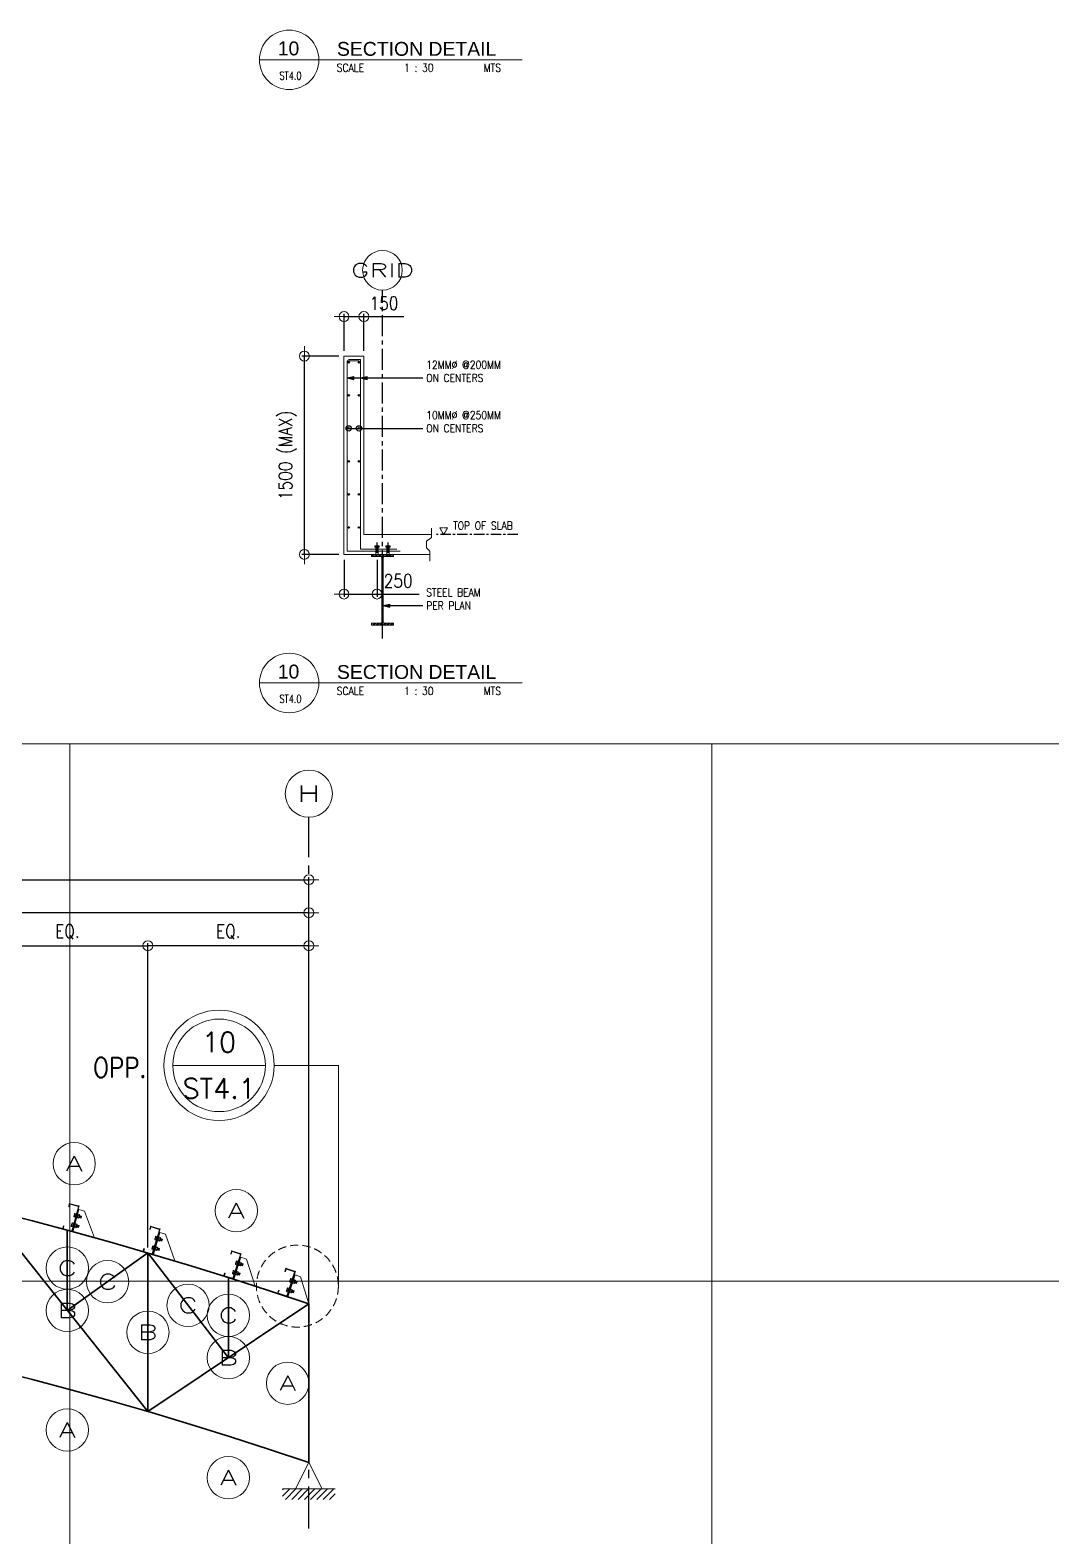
# Model space of a CAD drawing. Header units: millimetres. Extents: x -14320 to 437400, y -59080 to 73710.
# Drawn here: x 92040 to 99766, y 14346 to 25739 of the extents above; entities that cross this region are included whole.
import ezdxf
from ezdxf.enums import TextEntityAlignment as Align

# ---------------------------------------------------------------- set-up
doc = ezdxf.new("R2010")
doc.units = ezdxf.units.MM
doc.header["$LTSCALE"] = 10
doc.header["$MEASUREMENT"] = 0
for name, pattern in [('CENTER', [50.8, 31.75, -6.35, 6.35, -6.35]), ('HIDDEN', [0.375, 0.25, -0.125]), ('PHANTOM2', [1.25, 0.625, -0.125, 0.125, -0.125, 0.125, -0.125])]:
    doc.linetypes.add(name, pattern=pattern)
for name, color, linetype in [('8', 8, 'Continuous'), ('A-NEW', 240, 'Continuous'), ('BAR-1', 7, 'Continuous')]:
    doc.layers.add(name, color=color, linetype=linetype)
for name, color, linetype, lineweight in [('CEE STEEL PURLINS', 46, 'Continuous', 15), ('grid_iden', 1, 'Continuous', 9), ('HATCH 000', 251, 'Continuous', 5), ('S-ANNO-DIMS', 1, 'Continuous', 5), ('S-ANNO-NPLT', 7, 'Continuous', 9), ('S-Anno-Symb', 143, 'PHANTOM2', 13), ('S-Anno-Text', 52, 'Continuous', 15), ('S-ANNO-WELD', 1, 'Continuous', 9), ('S-BEAM-IDEN', 2, 'Continuous', 9), ('S-DETL-LN03', 3, 'Continuous', 9), ('S-DETL-LN8', 8, 'Continuous', 9), ('S-DETL-LW25', 2, 'Continuous', 9), ('S-DETL-LW35', 3, 'Continuous', 9), ('S-DETL-PATT', 9, 'Continuous', 9), ('S-Grid-iden', 52, 'Continuous', 9), ('S_BOLTS', 252, 'Continuous', 9), ('S_STEEL TRUSS', 5, 'Continuous', 30), ('TEXT', 2, 'Continuous', 20)]:
    doc.layers.add(name, color=color, linetype=linetype, lineweight=lineweight)
doc.layers.add('GUIDE 001', color=214, linetype='Continuous', lineweight=0, plot=False)
doc.layers.add('S-DETL-GRID', color=62, linetype='Continuous', lineweight=9, plot=False)
doc.styles.add('1', font='simplex.shx', dxfattribs={"width": 0.85, "height": 40})
doc.styles.add('2', font='simplex.shx', dxfattribs={"width": 0.95, "height": 40})
doc.styles.add('3', font='simplex.shx', dxfattribs={"width": 1.5, "height": 70})
doc.styles.add('ROMANSX', font='ROMANS.shx', dxfattribs={"height": 0.09375})
doc.styles.add('SHEETNAME', font='simplex.shx', dxfattribs={"width": 0.75, "height": 200})
doc.styles.add('TITLE1', font='HELV.shx', dxfattribs={"height": 500})
doc.dimstyles.new('ESCA30', dxfattribs={"dimtxt": 40, "dimasz": 1, "dimexe": 20, "dimexo": 40, "dimgap": 50, "dimtad": 1, "dimdec": 0, "dimrnd": 1, "dimdsep": 46, "dimtxsty": '1', "dimblk1": 'ESCADIM_ARW', "dimblk2": 'ESCADIM_ARW', "dimsah": 1, "dimcen": 50, "dimclrd": 256, "dimclre": 256, "dimclrt": 52, "dimadec": 0, "dimazin": 0, "dimtfac": 1, "dimtdec": 0, "dimtofl": 0, "dimtmove": 0, "dimatfit": 3, "dimldrblk": 'ESCADIM_ARW', "dimfxl": 1, "dimtolj": 1, "dimtzin": 0, "dimarcsym": 0})
doc.dimstyles.new('ESCA_ARW$7', dxfattribs={"dimtxt": 200, "dimasz": 1, "dimexe": 100, "dimexo": 100, "dimgap": 100, "dimtad": 1, "dimdec": 0, "dimrnd": 1, "dimdsep": 46, "dimtxsty": '1', "dimblk1": 'dim_arw', "dimblk2": 'dim_arw', "dimsah": 1, "dimcen": 50, "dimclrd": 1, "dimclre": 256, "dimclrt": 52, "dimadec": 0, "dimazin": 0, "dimtfac": 1, "dimtofl": 0, "dimtmove": 0, "dimatfit": 3, "dimldrblk": 'dim_arw', "dimfxl": 1, "dimtolj": 1, "dimtzin": 0, "dimarcsym": 0})

# ---------------------------------------------------------------- blocks, each defined once
blk = doc.blocks.new('ESCADIM_ARW')
at = {"color": 9}
blk.add_line((75, 0), (-75, 0), dxfattribs=at)
blk.add_circle((0, 0), 37.5, dxfattribs=at)
blk = doc.blocks.new('*D59')
at = {"layer": 'Defpoints', "color": 0, "ltscale": 80, "transparency": 16777216}
for p in [(94116, 23272), (94416, 23272), (94416, 21772)]:
    blk.add_point(p, dxfattribs=at)
at = {"layer": 'S-ANNO-DIMS', "lineweight": -2, "ltscale": 80, "transparency": 16777216}
for p, q in [((94376, 23272), (94096, 23272)), ((94116, 21773), (94116, 23271)), ((94376, 21772), (94096, 21772))]:
    blk.add_line(p, q, dxfattribs=at)
for p, rotation in [((94116, 23272), 90), ((94116, 21772), 270)]:
    blk.add_blockref('ESCADIM_ARW', p, dxfattribs=dict(at, rotation=rotation))
at = {"layer": 'S-ANNO-DIMS', "color": 52, "ltscale": 80, "transparency": 16777216, "insert": (93989, 22522), "char_height": 40, "attachment_point": 5, "rotation": 90, "style": '1'}
blk.add_mtext('\\A1;{\\H2.5x;1500 (MAX)}', dxfattribs=at)
blk = doc.blocks.new('ELEV_PNT2')
at = {"layer": 'S-Anno-Symb'}
blk.add_lwpolyline([(0, 0), (110, 191), (-110, 191)], close=True, dxfattribs=at)
blk = doc.blocks.new('*D60')
at = {"layer": 'Defpoints', "color": 0, "ltscale": 80, "transparency": 16777216}
for p in [(94566, 23572), (94416, 23272), (94566, 23272)]:
    blk.add_point(p, dxfattribs=at)
at = {"layer": 'S-ANNO-DIMS', "lineweight": -2, "ltscale": 80, "transparency": 16777216}
for p, q in [((94416, 23312), (94416, 23592)), ((94566, 23312), (94566, 23592)), ((94417, 23572), (94565, 23572)), ((94566, 23572), (94869, 23572))]:
    blk.add_line(p, q, dxfattribs=at)
at = {"layer": 'S-ANNO-DIMS', "lineweight": -2, "ltscale": 80, "transparency": 16777216, "rotation": 180}
blk.add_blockref('ESCADIM_ARW', (94416, 23572), dxfattribs=at)
at = {"layer": 'S-ANNO-DIMS', "lineweight": -2, "ltscale": 80, "transparency": 16777216}
blk.add_blockref('ESCADIM_ARW', (94566, 23572), dxfattribs=at)
at = {"layer": 'S-ANNO-DIMS', "color": 52, "ltscale": 80, "transparency": 16777216, "insert": (94718, 23672), "char_height": 40, "attachment_point": 5, "style": '1'}
blk.add_mtext('\\A1;{\\H2.5x;150}', dxfattribs=at)
blk = doc.blocks.new('*D61')
at = {"layer": 'Defpoints', "color": 0, "ltscale": 80, "transparency": 16777216}
for p in [(94416, 21772), (94666, 21772), (94666, 21472)]:
    blk.add_point(p, dxfattribs=at)
at = {"layer": 'S-ANNO-DIMS', "lineweight": -2, "ltscale": 80, "transparency": 16777216}
for p, q in [((94416, 21732), (94416, 21452)), ((94666, 21732), (94666, 21452)), ((94417, 21472), (94665, 21472)), ((94666, 21472), (94985, 21472))]:
    blk.add_line(p, q, dxfattribs=at)
at = {"layer": 'S-ANNO-DIMS', "lineweight": -2, "ltscale": 80, "transparency": 16777216, "rotation": 180}
blk.add_blockref('ESCADIM_ARW', (94416, 21472), dxfattribs=at)
at = {"layer": 'S-ANNO-DIMS', "lineweight": -2, "ltscale": 80, "transparency": 16777216}
blk.add_blockref('ESCADIM_ARW', (94666, 21472), dxfattribs=at)
at = {"layer": 'S-ANNO-DIMS', "color": 52, "ltscale": 80, "transparency": 16777216, "insert": (94826, 21572), "char_height": 40, "attachment_point": 5, "style": '1'}
blk.add_mtext('\\A1;{\\H2.5x;250}', dxfattribs=at)
blk = doc.blocks.new('NUT')
at = {"color": 0, "linetype": 'Continuous'}
for p, q in [((7, 0), (-8, 0)), ((-10, -52), (-10, -7)), ((7, -15), (-8, -15)), ((7, -44), (-8, -44)), ((7, -59), (-8, -59)), ((9, -52), (9, -7))]:
    blk.add_line(p, q, dxfattribs=at)
for centre, radius, start, end in [((3, -7), 13.6, 147.1328, 212.8672), ((41, -30), 51.2, 163.2214, 196.7786), ((3, -52), 13.6, 147.1328, 212.8672), ((-5, -7), 13.6, 327.1328, 32.8672), ((-42, -30), 51.2, 343.2214, 16.7786), ((-5, -52), 13.6, 327.1328, 32.8672)]:
    blk.add_arc(centre, radius, start, end, dxfattribs=at)
blk = doc.blocks.new('dim_arw')
h = blk.add_hatch(color=256)
h.paths.add_polyline_path([(-125.6, 29.45), (0, 0), (-125.6, -29.45, -0.115681), (-132.51, 0, -0.115681)])
h.paths.add_polyline_path([(-249.02, 58.4), (-125.6, 29.45, 0.115681), (-132.51, 0, 0.115681), (-125.6, -29.45), (-249.02, -58.4)])
for p, q in [((0, 0), (-249.02, 58.4)), ((-249.02, 58.4), (-249.02, -58.4)), ((0, 0), (-249.02, -58.4))]:
    blk.add_line(p, q)
blk = doc.blocks.new('Grid')
at = {"layer": 'S-Grid-iden', "color": 1, "linetype": 'Continuous'}
blk.add_circle((0, 0), 500, dxfattribs=at)
at = {"layer": 'S-Grid-iden', "style": '3', "width": 1.5}
blk.add_attdef('GRIDTAG', text='', height=350, dxfattribs=at).set_placement((0, 0), align=Align.MIDDLE_CENTER)
blk = doc.blocks.new('*D212')
at = {"layer": 'Defpoints', "color": 0, "ltscale": 80, "transparency": 16777216}
for p in [(94150, 19311), (74650, 16101, 0), (94150, 16101, 0)]:
    blk.add_point(p, dxfattribs=at)
at = {"layer": 'S-ANNO-DIMS', "lineweight": -2, "ltscale": 80, "transparency": 16777216}
for p, q in [((74650, 16141), (74650, 19331)), ((74651, 19311), (94149, 19311)), ((94150, 16141), (94150, 19331))]:
    blk.add_line(p, q, dxfattribs=at)
at = {"layer": 'S-ANNO-DIMS', "lineweight": -2, "ltscale": 80, "transparency": 16777216, "rotation": 180}
blk.add_blockref('ESCADIM_ARW', (74650, 19311), dxfattribs=at)
at = {"layer": 'S-ANNO-DIMS', "lineweight": -2, "ltscale": 80, "transparency": 16777216}
blk.add_blockref('ESCADIM_ARW', (94150, 19311), dxfattribs=at)
at = {"layer": 'S-ANNO-DIMS', "color": 52, "ltscale": 80, "transparency": 16777216, "insert": (84400, 19437), "char_height": 40, "attachment_point": 5, "style": '1'}
blk.add_mtext('\\A1;{\\H2.5x;19500 (16 EQUAL PANELS)}', dxfattribs=at)
blk = doc.blocks.new('*D218')
at = {"layer": 'Defpoints', "color": 0, "ltscale": 80, "transparency": 16777216}
for p in [(89275, 19061), (89275, 17317, 0), (94150, 16101, 0)]:
    blk.add_point(p, dxfattribs=at)
at = {"layer": 'S-ANNO-DIMS', "lineweight": -2, "ltscale": 80, "transparency": 16777216}
for p, q in [((89275, 17357), (89275, 19081)), ((94149, 19061), (89276, 19061)), ((94150, 16141), (94150, 19081))]:
    blk.add_line(p, q, dxfattribs=at)
at = {"layer": 'S-ANNO-DIMS', "lineweight": -2, "ltscale": 80, "transparency": 16777216, "rotation": 180}
blk.add_blockref('ESCADIM_ARW', (89275, 19061), dxfattribs=at)
at = {"layer": 'S-ANNO-DIMS', "lineweight": -2, "ltscale": 80, "transparency": 16777216}
blk.add_blockref('ESCADIM_ARW', (94150, 19061), dxfattribs=at)
at = {"layer": 'S-ANNO-DIMS', "color": 52, "ltscale": 80, "transparency": 16777216, "insert": (91712, 19161), "char_height": 40, "attachment_point": 5, "style": '1'}
blk.add_mtext('\\A1;{\\H2.5x;4875}', dxfattribs=at)
blk = doc.blocks.new('*D232')
at = {"layer": 'Defpoints', "color": 0, "ltscale": 80, "transparency": 16777216}
for p in [(92931, 18811), (92931, 16487, 0), (94150, 16101, 0)]:
    blk.add_point(p, dxfattribs=at)
at = {"layer": 'S-ANNO-DIMS', "lineweight": -2, "ltscale": 80, "transparency": 16777216}
for p, q in [((92931, 16527), (92931, 18831)), ((94149, 18811), (92932, 18811)), ((94150, 16141), (94150, 18831))]:
    blk.add_line(p, q, dxfattribs=at)
at = {"layer": 'S-ANNO-DIMS', "lineweight": -2, "ltscale": 80, "transparency": 16777216, "rotation": 180}
blk.add_blockref('ESCADIM_ARW', (92931, 18811), dxfattribs=at)
at = {"layer": 'S-ANNO-DIMS', "lineweight": -2, "ltscale": 80, "transparency": 16777216}
blk.add_blockref('ESCADIM_ARW', (94150, 18811), dxfattribs=at)
at = {"layer": 'S-ANNO-DIMS', "color": 52, "ltscale": 80, "transparency": 16777216, "insert": (93540, 18916), "char_height": 40, "attachment_point": 5, "style": '1'}
blk.add_mtext('\\A1;{\\H2.5x;EQ.}', dxfattribs=at)
blk = doc.blocks.new('*D233')
at = {"layer": 'Defpoints', "color": 0, "ltscale": 80, "transparency": 16777216}
for p in [(92931, 18811), (91712, 16816, 0), (92931, 16487, 0)]:
    blk.add_point(p, dxfattribs=at)
at = {"layer": 'S-ANNO-DIMS', "lineweight": -2, "ltscale": 80, "transparency": 16777216}
for p, q in [((91712, 16856), (91712, 18831)), ((91713, 18811), (92930, 18811)), ((92931, 16527), (92931, 18831))]:
    blk.add_line(p, q, dxfattribs=at)
at = {"layer": 'S-ANNO-DIMS', "lineweight": -2, "ltscale": 80, "transparency": 16777216, "rotation": 180}
blk.add_blockref('ESCADIM_ARW', (91712, 18811), dxfattribs=at)
at = {"layer": 'S-ANNO-DIMS', "lineweight": -2, "ltscale": 80, "transparency": 16777216}
blk.add_blockref('ESCADIM_ARW', (92931, 18811), dxfattribs=at)
at = {"layer": 'S-ANNO-DIMS', "color": 52, "ltscale": 80, "transparency": 16777216, "insert": (92322, 18916), "char_height": 40, "attachment_point": 5, "style": '1'}
blk.add_mtext('\\A1;{\\H2.5x;EQ.}', dxfattribs=at)
blk = doc.blocks.new('A$C6A696F9A')
at = {"layer": 'TEXT', "linetype": 'Continuous'}
h = blk.add_hatch(dxfattribs=at)
h.set_pattern_fill('_USER', color=1, scale=30, angle=45, style=0, pattern_type=0)
h.set_pattern_definition([(45, (-9801.517, -149.584), (-21.2132, 21.2132), [])])
h.paths.add_polyline_path([(178, -223), (178, -152), (-178, -152), (-178, -223)])
blk.add_line((-178, -152), (178, -152), dxfattribs=at)
blk.add_lwpolyline([(89, -152), (0, 25), (-89, -152)], close=True, dxfattribs=at)
blk = doc.blocks.new('EXT', base_point=(6.5784, 3.6597))
for p, q in [((6.5734, 3.6697), (6.5834, 3.6697)), ((6.5734, 3.6697), (6.5734, 3.6597)), ((6.5834, 3.6697), (6.5734, 3.6697)), ((6.5734, 3.6663), (6.5834, 3.6663)), ((6.5734, 3.663), (6.5834, 3.663)), ((6.5734, 3.6597), (6.5834, 3.6597)), ((6.575, 3.668), (6.5818, 3.668)), ((6.575, 3.6647), (6.5818, 3.6647)), ((6.575, 3.6613), (6.5818, 3.6613)), ((6.5834, 3.6597), (6.5834, 3.6697))]:
    blk.add_line(p, q)
blk = doc.blocks.new('BOLT', base_point=(6.579, 3.6798))
for p, q in [((6.575, 3.6858), (6.573, 3.6858)), ((6.575, 3.6798), (6.575, 3.6858)), ((6.575, 3.6858), (6.583, 3.6858)), ((6.585, 3.6858), (6.583, 3.6858)), ((6.583, 3.6798), (6.583, 3.6858)), ((6.571, 3.6847), (6.571, 3.6798)), ((6.575, 3.6847), (6.571, 3.6847)), ((6.575, 3.6847), (6.583, 3.6847)), ((6.587, 3.6847), (6.583, 3.6847)), ((6.587, 3.6798), (6.587, 3.6847))]:
    blk.add_line(p, q)
for centre, radius, start, end in [((6.573, 3.6833), 0.00241, 33.9696, 146.0304), ((6.579, 3.6777), 0.00805, 60.2058, 119.7942), ((6.585, 3.6833), 0.00241, 33.9696, 146.0304)]:
    blk.add_arc(centre, radius, start, end)
blk = doc.blocks.new('NUT20')
for p, q in [((0.0185, 0.0045), (-0.0185, 0.0045)), ((-0.0185, 0.0045), (-0.0185, 0)), ((-0.0185, 0), (0.0185, 0)), ((0.0185, 0), (0.0185, 0.0045))]:
    blk.add_line(p, q)
for name, p, xscale, yscale, zscale in [('BOLT', (0, 0.0045), 2.125, 2.666666666666667, 2.125), ('EXT', (0, 0.0205), 2, 2, 2)]:
    blk.add_blockref(name, p, dxfattribs=dict(xscale=xscale, yscale=yscale, zscale=zscale))
blk = doc.blocks.new('BUBBLE')
at = {"layer": 'S-ANNO-NPLT', "linetype": 'Continuous'}
blk.add_circle((0, 0), 0.2608, dxfattribs=at)
at = {"layer": 'S-Anno-Symb', "color": 0, "linetype": 'Continuous'}
blk.add_line((-0.2188, 0), (0.2188, 0), dxfattribs=at)
blk.add_circle((0, 0), 0.2188, dxfattribs=at)
at = {"layer": 'S-Anno-Symb', "style": 'ROMANSX'}
for tag, p in [('1', (0, 0.1094)), ('S1', (0, -0.1094))]:
    blk.add_attdef(tag, text='', height=0.0937, dxfattribs=at).set_placement(p, align=Align.MIDDLE_CENTER)
at = {"layer": 'S-Anno-Symb', "style": 'ROMANSX', "width": 1.018385, "flags": 8}
blk.add_attdef('LONG', text='', height=0.0937, dxfattribs=at).set_placement((-0.1796, -0.1249), (0.1796, -0.1249), align=Align.FIT)

msp = doc.modelspace()

# ---------------------------------------------------------------- hatches: boundary and pattern name
at = {"layer": 'HATCH 000'}
h = msp.add_hatch(color=33, dxfattribs=at)
edge = h.paths.add_edge_path()
edge.add_line((92331.8, 16837.7), (92336.6, 16855.1))
edge.add_arc((92342.3, 16853.5), 6, 74.7162, 164.7162, ccw=False)
edge.add_line((92343.9, 16859.3), (92404.7, 16842.7))
edge.add_arc((92403.1, 16836.9), 6, -15.2838, 74.7162, ccw=False)
edge.add_line((92408.9, 16835.3), (92359.3, 16653.8))
edge.add_arc((92353.5, 16655.4), 6, 254.7162, 344.7162, ccw=False)
edge.add_line((92351.9, 16649.6), (92291.1, 16666.2))
edge.add_arc((92292.7, 16672), 6, 164.7162, 254.7162, ccw=False)
edge.add_line((92286.9, 16673.6), (92291.7, 16690.9))
edge.add_line((92291.7, 16690.9), (92295.5, 16689.9))
edge.add_line((92295.5, 16689.9), (92290.8, 16672.5))
edge.add_arc((92292.7, 16672), 2, 164.7162, 254.7162)
edge.add_line((92292.2, 16670.1), (92353, 16653.5))
edge.add_arc((92353.5, 16655.4), 2, 254.7162, 344.7162)
edge.add_line((92355.5, 16654.9), (92405, 16836.3))
edge.add_arc((92403.1, 16836.9), 2, 344.7162, 434.7162)
edge.add_line((92403.6, 16838.8), (92342.9, 16855.4))
edge.add_arc((92342.3, 16853.5), 2, 74.7162, 164.7162)
edge.add_line((92340.4, 16854), (92335.7, 16836.6))
edge.add_line((92335.7, 16836.6), (92331.8, 16837.7))
h = msp.add_hatch(color=33, dxfattribs=at)
edge = h.paths.add_edge_path()
edge.add_line((92944.9, 16665.7), (92950, 16683))
edge.add_arc((92955.8, 16681.2), 6, 73.52007, 163.52007, ccw=False)
edge.add_line((92957.5, 16687), (93017.9, 16669.1))
edge.add_arc((93016.2, 16663.4), 6, -16.47993, 73.52007, ccw=False)
edge.add_line((93022, 16661.7), (92968.6, 16481.3))
edge.add_arc((92962.8, 16483), 6, 253.52007, 343.52007, ccw=False)
edge.add_line((92961.1, 16477.2), (92900.7, 16495.1))
edge.add_arc((92902.4, 16500.9), 6, 163.52007, 253.52007, ccw=False)
edge.add_line((92896.6, 16502.6), (92901.7, 16519.8))
edge.add_line((92901.7, 16519.8), (92905.6, 16518.7))
edge.add_line((92905.6, 16518.7), (92900.5, 16501.4))
edge.add_arc((92902.4, 16500.9), 2, 163.52007, 253.52007)
edge.add_line((92901.8, 16498.9), (92962.3, 16481.1))
edge.add_arc((92962.8, 16483), 2, 253.52007, 343.52007)
edge.add_line((92964.7, 16482.4), (93018.1, 16662.8))
edge.add_arc((93016.2, 16663.4), 2, 343.52007, 433.52007)
edge.add_line((93016.8, 16665.3), (92956.4, 16683.2))
edge.add_arc((92955.8, 16681.2), 2, 73.52007, 163.52007)
edge.add_line((92953.9, 16681.8), (92948.8, 16664.6))
edge.add_line((92948.8, 16664.6), (92944.9, 16665.7))
h = msp.add_hatch(color=33, dxfattribs=at)
edge = h.paths.add_edge_path()
edge.add_line((93558.1, 16479.8), (93563.5, 16496.9))
edge.add_arc((93569.2, 16495.1), 6, 72.31658, 162.31658, ccw=False)
edge.add_line((93571.1, 16500.8), (93631.1, 16481.7))
edge.add_arc((93629.3, 16475.9), 6, -17.68342, 72.31658, ccw=False)
edge.add_line((93635, 16474.1), (93577.8, 16294.9))
edge.add_arc((93572.1, 16296.7), 6, 252.31658, 342.31658, ccw=False)
edge.add_line((93570.3, 16291), (93510.3, 16310.1))
edge.add_arc((93512.1, 16315.9), 6, 162.31658, 252.31658, ccw=False)
edge.add_line((93506.4, 16317.7), (93511.8, 16334.8))
edge.add_line((93511.8, 16334.8), (93515.6, 16333.6))
edge.add_line((93515.6, 16333.6), (93510.2, 16316.5))
edge.add_arc((93512.1, 16315.9), 2, 162.31658, 252.31658)
edge.add_line((93511.5, 16313.9), (93571.5, 16294.8))
edge.add_arc((93572.1, 16296.7), 2, 252.31658, 342.31658)
edge.add_line((93574, 16296.1), (93631.2, 16475.3))
edge.add_arc((93629.3, 16475.9), 2, 342.31658, 432.31658)
edge.add_line((93629.9, 16477.9), (93569.9, 16497))
edge.add_arc((93569.2, 16495.1), 2, 72.31658, 162.31658)
edge.add_line((93567.3, 16495.7), (93561.9, 16478.5))
edge.add_line((93561.9, 16478.5), (93558.1, 16479.8))
h = msp.add_hatch(color=33, dxfattribs=at)
edge = h.paths.add_edge_path()
edge.add_line((93968.5, 16347.4), (93974.2, 16364.4))
edge.add_arc((93979.9, 16362.5), 6, 71.50647, 161.50647, ccw=False)
edge.add_line((93981.8, 16368.2), (94041.6, 16348.2))
edge.add_arc((94039.7, 16342.6), 6, -18.49353, 71.50647, ccw=False)
edge.add_line((94045.4, 16340.6), (93985.7, 16162.2))
edge.add_arc((93980, 16164.1), 6, 251.50647, 341.50647, ccw=False)
edge.add_line((93978.1, 16158.4), (93918.3, 16178.4))
edge.add_arc((93920.2, 16184.1), 6, 161.50647, 251.50647, ccw=False)
edge.add_line((93914.5, 16186), (93920.2, 16203.1))
edge.add_line((93920.2, 16203.1), (93924, 16201.8))
edge.add_line((93924, 16201.8), (93918.3, 16184.8))
edge.add_arc((93920.2, 16184.1), 2, 161.50647, 251.50647)
edge.add_line((93919.6, 16182.2), (93979.4, 16162.2))
edge.add_arc((93980, 16164.1), 2, 251.50647, 341.50647)
edge.add_line((93981.9, 16163.5), (94041.6, 16341.9))
edge.add_arc((94039.7, 16342.6), 2, 341.50647, 431.50647)
edge.add_line((94040.3, 16344.4), (93980.6, 16364.4))
edge.add_arc((93979.9, 16362.5), 2, 71.50647, 161.50647)
edge.add_line((93978, 16363.2), (93972.3, 16346.1))
edge.add_line((93972.3, 16346.1), (93968.5, 16347.4))
at = {"layer": 'S-DETL-PATT', "ltscale": 0.5}
h = msp.add_hatch(dxfattribs=at)
h.set_pattern_fill('ANSI32', color=256, scale=50, style=0)
h.set_pattern_definition([(45, (-9164.02, 5262.69), (-13.258252, 13.258252), []), (45, (-9155.181, 5262.69), (-13.258252, 13.258252), [])])
edge = h.paths.add_edge_path()
edge.add_line((94707, 21236.6), (94624, 21236.6))
edge.add_line((94624, 21236.6), (94624, 21252.6))
edge.add_line((94624, 21252.6), (94693, 21252.6))
edge.add_arc((94693, 21260.6), 8, 270, 360)
edge.add_line((94701, 21260.6), (94701, 21747.6))
edge.add_arc((94693, 21747.6), 8, 0, 90)
edge.add_line((94693, 21755.6), (94624, 21755.6))
edge.add_line((94624, 21755.6), (94624, 21771.6))
edge.add_line((94624, 21771.6), (94790, 21771.6))
edge.add_line((94790, 21771.6), (94790, 21755.6))
edge.add_line((94790, 21755.6), (94721, 21755.6))
edge.add_arc((94721, 21747.6), 8, 90, 180)
edge.add_line((94713, 21747.6), (94713, 21260.6))
edge.add_arc((94721, 21260.6), 8, 180, 270)
edge.add_line((94721, 21252.6), (94790, 21252.6))
edge.add_line((94790, 21252.6), (94790, 21236.6))
edge.add_line((94790, 21236.6), (94707, 21236.6))

# ---------------------------------------------------------------- linework, layer by layer
at = {"layer": 'A-NEW', "color": 253, "linetype": 'CENTER', "ltscale": 0.5}
msp.add_line((94707, 21136.6), (94707, 23771.6), dxfattribs=at)
at = {"layer": 'A-NEW', "color": 253, "linetype": 'CENTER', "ltscale": 0.25}
for p, q in [((95732.3, 21921.6), (95115, 21921.6)), ((94665.5, 21862.5), (94665.5, 21755.6)), ((94748.5, 21862.5), (94748.5, 21755.6))]:
    msp.add_line(p, q, dxfattribs=at)
at = {"layer": 'A-NEW', "color": 253, "linetype": 'CENTER'}
msp.add_line((94149.8, 14401.2, 0), (94149.8, 19782.9, 0), dxfattribs=at)
at = {"layer": 'BAR-1'}
for centre in [(94451.5, 23225.6), (94529.5, 23225.6), (94451.5, 22975.6), (94529.5, 22975.6), (94451.5, 22725.6), (94529.5, 22725.6), (94451.5, 22475.6), (94529.5, 22475.6), (94451.5, 22225.6), (94529.5, 22225.6), (94451.5, 21975.6), (94529.5, 21975.6)]:
    msp.add_circle(centre, 6, dxfattribs=at)
at = {"layer": 'CEE STEEL PURLINS', "elevation": 0}
for points in [[(92331.8, 16837.7), (92336.6, 16855.1, -0.4142136), (92343.9, 16859.3), (92404.7, 16842.7, -0.4142136), (92408.9, 16835.3), (92359.3, 16653.8, -0.4142136), (92351.9, 16649.6), (92291.1, 16666.2, -0.4142136), (92286.9, 16673.6), (92291.7, 16690.9), (92295.5, 16689.9), (92290.8, 16672.5, 0.4142136), (92292.2, 16670.1), (92353, 16653.5, 0.4142136), (92355.5, 16654.9), (92405, 16836.3, 0.4142136), (92403.6, 16838.8), (92342.9, 16855.4, 0.4142136), (92340.4, 16854), (92335.7, 16836.6), (92331.8, 16837.7)], [(92944.9, 16665.7), (92950, 16683, -0.4142136), (92957.5, 16687), (93017.9, 16669.1, -0.4142136), (93022, 16661.7), (92968.6, 16481.3, -0.4142136), (92961.1, 16477.2), (92900.7, 16495.1, -0.4142136), (92896.6, 16502.6), (92901.7, 16519.8), (92905.6, 16518.7), (92900.5, 16501.4, 0.4142136), (92901.8, 16498.9), (92962.3, 16481.1, 0.4142136), (92964.7, 16482.4), (93018.1, 16662.8, 0.4142136), (93016.8, 16665.3), (92956.4, 16683.2, 0.4142136), (92953.9, 16681.8), (92948.8, 16664.6), (92944.9, 16665.7)], [(93558.1, 16479.8), (93563.5, 16496.9, -0.4142136), (93571.1, 16500.8), (93631.1, 16481.7, -0.4142136), (93635, 16474.1), (93577.8, 16294.9, -0.4142136), (93570.3, 16291), (93510.3, 16310.1, -0.4142136), (93506.4, 16317.7), (93511.8, 16334.8), (93515.6, 16333.6), (93510.2, 16316.5, 0.4142136), (93511.5, 16313.9), (93571.5, 16294.8, 0.4142136), (93574, 16296.1), (93631.2, 16475.3, 0.4142136), (93629.9, 16477.9), (93569.9, 16497, 0.4142136), (93567.3, 16495.7), (93561.9, 16478.5), (93558.1, 16479.8)], [(93968.5, 16347.4), (93974.2, 16364.4, -0.4142136), (93981.8, 16368.2), (94041.6, 16348.2, -0.4142136), (94045.4, 16340.6), (93985.7, 16162.2, -0.4142136), (93978.1, 16158.4), (93918.3, 16178.4, -0.4142136), (93914.5, 16186), (93920.2, 16203.1), (93924, 16201.8), (93918.3, 16184.8, 0.4142136), (93919.6, 16182.2), (93979.4, 16162.2, 0.4142136), (93981.9, 16163.5), (94041.6, 16341.9, 0.4142136), (94040.3, 16344.4), (93980.6, 16364.4, 0.4142136), (93978, 16363.2), (93972.3, 16346.1), (93968.5, 16347.4)]]:
    msp.add_lwpolyline(points, format="xyb", dxfattribs=at)
at = {"layer": 'grid_iden'}
msp.add_lwpolyline([(95079.3, 21971.6), (95079.3, 21901), (95040.5, 21871.6), (95040.5, 21821.6), (95065.5, 21796.2), (95065.5, 21721.6)], dxfattribs=at)
at = {"layer": 'GUIDE 001'}
for p in [(92338.1, 16860.8, 0), (92410.5, 16841.1, 0), (92357.7, 16648, 0), (92951.7, 16688.7, 0), (93023.7, 16667.4, 0), (93565.4, 16502.6, 0), (93636.8, 16479.8, 0), (93976.1, 16370.1, 0), (94047.3, 16346.3, 0), (93576, 16289.2, 0), (93912.6, 16180.3, 0), (93983.8, 16156.5, 0)]:
    msp.add_point(p, dxfattribs=at)
at = {"layer": 'S-Anno-Symb', "color": 1, "linetype": 'HIDDEN', "ltscale": 25}
msp.add_circle((94063, 16235.7, 0), 310.2, dxfattribs=at)
at = {"layer": 'S-Anno-Text', "color": 1}
for p, q in [((93775.5, 25513.9), (95764.5, 25513.9)), ((93775.5, 20799.1), (95764.5, 20799.1))]:
    msp.add_line(p, q, dxfattribs=at)
for centre in [(94000.5, 25513.9), (94000.5, 20799.1)]:
    msp.add_circle(centre, 225, dxfattribs=at)
at = {"layer": 'S-BEAM-IDEN', "color": 1, "elevation": 0}
msp.add_lwpolyline([(94373.1, 16235.7), (94373.1, 17906.1), (93887.6, 17906.1)], dxfattribs=at)
at = {"layer": 'S-BEAM-IDEN', "elevation": 0}
for points in [[(92363.5, 16646.6), (92526.6, 16602.1), (92452.1, 16803.8), (92409.7, 16815.4)], [(92972.7, 16474), (93134.7, 16426.1), (93064.5, 16629.3), (93022.3, 16641.8)], [(93581.8, 16287.5), (93742.8, 16236.2), (93676.9, 16440.9), (93634.9, 16454.2)], [(93989.5, 16154.8), (94149.8, 16101.2), (94086.8, 16306.8), (94045, 16320.7)]]:
    msp.add_lwpolyline(points, close=True, dxfattribs=at)
at = {"layer": 'S-DETL-GRID'}
for p, q in [((92340, 20340), (92340, 0)), ((97200, 20340), (97200, 0)), ((102060, 16272), (72900, 16272))]:
    msp.add_line(p, q, dxfattribs=at)
at = {"layer": 'S-DETL-GRID', "color": 252}
msp.add_lwpolyline([(72900, 20340), (102060, 20340), (102060, 0), (72900, 0)], close=True, dxfattribs=at)
at = {"layer": 'S-DETL-LN03'}
msp.add_lwpolyline([(94707, 21236.6), (94624, 21236.6), (94624, 21252.6), (94693, 21252.6, 0.4142136), (94701, 21260.6), (94701, 21747.6, 0.4142136), (94693, 21755.6), (94624, 21755.6), (94624, 21771.6), (94790, 21771.6), (94790, 21755.6), (94721, 21755.6, 0.4142136), (94713, 21747.6), (94713, 21260.6, 0.4142136), (94721, 21252.6), (94790, 21252.6), (94790, 21236.6), (94707, 21236.6)], format="xyb", dxfattribs=at)
at = {"layer": 'S-DETL-LN8', "linetype": 'Continuous'}
for points in [[(94656.5, 21826.6), (94674.5, 21826.6), (94674.5, 21771.6), (94656.5, 21771.6)], [(94757.5, 21826.6), (94739.5, 21826.6), (94739.5, 21771.6), (94757.5, 21771.6)]]:
    msp.add_lwpolyline(points, close=True, dxfattribs=at)
at = {"layer": 'S-DETL-LW25'}
for p, q in [((94415.5, 23271.6), (94565.5, 23271.6)), ((94415.5, 23271.6), (94415.5, 21771.6)), ((94565.5, 23271.6), (94565.5, 21921.6)), ((94565.5, 21921.6), (95079.3, 21921.6)), ((94415.5, 21771.6), (95065.5, 21771.6))]:
    msp.add_line(p, q, dxfattribs=at)
at = {"layer": 'S-DETL-LW35'}
for p, q in [((94540.5, 23246.6), (94450.5, 23246.6)), ((94540.5, 23246.6), (94540.5, 21811.6)), ((94440.5, 23236.6), (94440.5, 21796.6)), ((94440.5, 23236.6), (94530.5, 23236.6)), ((94440.5, 21796.6), (94840, 21796.6)), ((94540.5, 21811.6), (94815, 21811.6))]:
    msp.add_line(p, q, dxfattribs=at)
at = {"layer": 'S_BOLTS'}
for p, q in [((92387.3, 16785, 0), (92379.5, 16756.5, 0)), ((92379.5, 16756.5, 0), (92383, 16755.5, 0)), ((92383, 16755.5, 0), (92390.8, 16784.1, 0)), ((92390.8, 16784.1, 0), (92387.3, 16785, 0)), ((92367.5, 16712.7, 0), (92359.7, 16684.1, 0)), ((92359.7, 16684.1, 0), (92363.2, 16683.2, 0)), ((92363.2, 16683.2, 0), (92371, 16711.7, 0)), ((92367.5, 16712.7, 0), (92371, 16711.7, 0)), ((92978, 16540, 0), (92969.6, 16511.6, 0)), ((92973.1, 16510.5, 0), (92981.5, 16538.9, 0)), ((92978, 16540, 0), (92981.5, 16538.9, 0)), ((92999.3, 16611.9, 0), (92990.9, 16583.5, 0)), ((92990.9, 16583.5, 0), (92994.3, 16582.5, 0)), ((92994.3, 16582.5, 0), (93002.7, 16610.8, 0)), ((93002.7, 16610.8, 0), (92999.3, 16611.9, 0)), ((92969.6, 16511.6, 0), (92973.1, 16510.5, 0)), ((93611.3, 16424.8, 0), (93602.3, 16396.6, 0)), ((93605.7, 16395.5, 0), (93614.7, 16423.7, 0)), ((93614.7, 16423.7, 0), (93611.3, 16424.8, 0)), ((93588.5, 16353.3, 0), (93579.5, 16325.1, 0)), ((93579.5, 16325.1, 0), (93582.9, 16324.1, 0)), ((93582.9, 16324.1, 0), (93591.9, 16352.3, 0)), ((93588.5, 16353.3, 0), (93591.9, 16352.3, 0)), ((93602.3, 16396.6, 0), (93605.7, 16395.5, 0)), ((93997.2, 16220.5, 0), (93987.8, 16192.5, 0)), ((93987.8, 16192.5, 0), (93991.2, 16191.3, 0)), ((93991.2, 16191.3, 0), (94000.6, 16219.4, 0)), ((93997.2, 16220.5, 0), (94000.6, 16219.4, 0)), ((94021, 16291.7, 0), (94011.6, 16263.6, 0)), ((94011.6, 16263.6, 0), (94015, 16262.4, 0)), ((94015, 16262.4, 0), (94024.4, 16290.5, 0)), ((94024.4, 16290.5, 0), (94021, 16291.7, 0))]:
    msp.add_line(p, q, dxfattribs=at)
at = {"layer": 'S_STEEL TRUSS'}
for p, q in [((92931, 16486.5), (92931, 15286.5)), ((94149.8, 16101.2, 0), (94149.8, 14901.2, 0))]:
    msp.add_line(p, q, dxfattribs=at)
at = {"layer": 'S_STEEL TRUSS', "elevation": 0}
for points in [[(74649.8, 16101.2), (75868.5, 15286.5), (77087.3, 16816.4), (78306, 15892.7), (79524.8, 17316.8), (80743.5, 16290), (81962.3, 17613.1), (83181, 16486.7), (84399.8, 17711.2), (85618.5, 16486.7), (86837.3, 17613.1), (88056, 16290), (89274.8, 17316.8), (90493.5, 15892.7), (91712.3, 16816.4), (92931, 15286.5), (94149.8, 16101.2)], [(92321.6, 16658.3), (92321.6, 16051.5), (92931, 16486.5), (93540.4, 15693.9), (93540.4, 16300.9)]]:
    msp.add_lwpolyline(points, dxfattribs=at)
at = {"layer": 'S_STEEL TRUSS'}
for centre in [(84399.8, -12616.3, 0), (84399.8, -13816.3, 0)]:
    msp.add_arc(centre, 30327.5, 71.24693, 108.75307, dxfattribs=at)

# ---------------------------------------------------------------- block references
at = {"layer": '8', "xscale": 1.125, "yscale": 1.125, "zscale": 1.125}
msp.add_blockref('A$C6A696F9A', (94149.8, 14872.6, 0), dxfattribs=at)
at = {"layer": 'S-Anno-Symb', "linetype": 'ByBlock', "xscale": 0.2631578947330127, "yscale": 0.2631578947330127, "zscale": 0.2631578947330127}
msp.add_blockref('ELEV_PNT2', (95170, 21921.6), dxfattribs=at)
at = {"layer": 'S-Anno-Symb', "linetype": 'Continuous', "xscale": 1600.000000000014, "yscale": 1600.000000000014, "zscale": 1600.000000000014}
msp.add_blockref('BUBBLE', (93470.3, 17906.1, 0), dxfattribs=at).add_auto_attribs({'1': '10', 'S1': 'ST4.1'})
at = {"layer": 'S-DETL-LN8', "linetype": 'Continuous', "yscale": 0.562499999996362}
for p, xscale, zscale, rotation in [((94648.9, 21832.5), 0.562499999996362, 0.562499999996362, 90), ((94765.2, 21832.5), -0.562499999996362, 0.5624999999957936, 270)]:
    msp.add_blockref('NUT', p, dxfattribs=dict(at, xscale=xscale, zscale=zscale, rotation=rotation))
at = {"layer": 'S-Grid-iden'}
for p, xscale, yscale, zscale, values in [((94707, 23921.6), 0.3000000000029104, 0.3000000000029104, 0.3000000000029104, {'GRIDTAG': 'GRID'}), ((94149.8, 19961.4, 0), 0.3571428571463219, 0.3571428571463219, 0.3571428571463219, {'GRIDTAG': 'H'}), ((92373.4, 17162.2, 0), 0.3203883495176713, 0.3203883495176713, 0.3203883495176713, {'GRIDTAG': 'A'}), ((93600.4, 16806.2, 0), 0.3203883495176713, 0.3203883495176713, 0.3203883495176713, {'GRIDTAG': 'A'}), ((92321.6, 16371.9, 0), 0.3203883495176713, 0.3203883495176713, 0.3203883495176713, {'GRIDTAG': 'C'}), ((92626.3, 16269, 0), 0.3203883495176713, 0.3203883495176713, 0.3203883495176713, {'GRIDTAG': 'C'}), ((92321.6, 16051.5, 0), 0.3203883495176713, 0.3203883495176713, 0.3203883495176713, {'GRIDTAG': 'B'}), ((93235.7, 16090.2, 0), 0.3203883495176713, 0.3203883495176713, 0.3203883495176713, {'GRIDTAG': 'C'}), ((93540.4, 16014.3, 0), 0.3203883495176713, 0.3203883495176713, 0.3203883495176713, {'GRIDTAG': 'C'}), ((92931, 15886.5), 0.3203883495176713, 0.3203883495176713, 0.3203883495176713, {'GRIDTAG': 'B'}), ((93540.4, 15693.9, 0), 0.3203883495176713, 0.3203883495176713, 0.3203883495176713, {'GRIDTAG': 'B'}), ((92321.6, 15147.4, 0), 0.3203883495176713, 0.3203883495176713, 0.3203883495176713, {'GRIDTAG': 'A'}), ((93540.4, 14786.2, 0), 0.3203883495176713, 0.3203883495176713, 0.3203883495176713, {'GRIDTAG': 'A'})]:
    msp.add_blockref('Grid', p, dxfattribs=dict(at, xscale=xscale, yscale=yscale, zscale=zscale)).add_auto_attribs(values)
ref = msp.add_blockref('Grid', (93989.6, 15501.2, 0), dxfattribs=dict(at, xscale=-0.3203883495176713, yscale=0.3203883495176713, zscale=0.3203883495145631))
ref.add_attrib('GRIDTAG', 'A', dxfattribs={"height": 112.1, "style": '3', "width": 1.5}).set_placement((93989.6, 15501.2, 0), align=Align.MIDDLE_CENTER)
at = {"layer": 'S_BOLTS', "extrusion": (0, 0, -1), "xscale": -1700.00000000008, "yscale": 1600.000000001125, "zscale": -1700.00000000008}
for p, rotation in [((-92383.4, 16770.7, 0), 285.2946176966601), ((-92363.6, 16698.4, 0), 285.2946176966601), ((-92973.8, 16525.8, 0), 286.4907421508721), ((-92995.1, 16597.7, 0), 286.4907421508721), ((-93606.8, 16410.7, 0), 287.6942331057771), ((-93584, 16339.2, 0), 287.6942331057771), ((-94016.3, 16277.6, 0), 288.5043395559824), ((-93992.5, 16206.5, 0), 288.5043395559824)]:
    msp.add_blockref('BOLT', p, dxfattribs=dict(at, rotation=rotation))
at = {"layer": 'S_BOLTS', "color": 2}
for p, xscale, yscale, zscale, rotation in [((92396.5, 16767.1, 0), 800.0000000000375, 800.0000000000375, 800.0000000000375, 254.7053823033402), ((92376.7, 16694.8, 0), 800.0000000000375, 800.0000000000375, 800.0000000000375, 254.7053823033402), ((92986.9, 16521.9, 0), 800.0000000000377, 800.0000000000377, 800.0000000000377, 253.5092578491281), ((93008.1, 16593.8, 0), 800.0000000000377, 800.0000000000377, 800.0000000000377, 253.5092578491281), ((93619.7, 16406.6, 0), 800.0000000000376, 800.0000000000376, 800.0000000000376, 252.305766894223), ((93597, 16335.1, 0), 800.0000000000376, 800.0000000000376, 800.0000000000376, 252.305766894223), ((94005.4, 16202.2, 0), 800.0000000000376, 800.0000000000376, 800.0000000000376, 251.4956604440178), ((94029.2, 16273.3, 0), 800.0000000000376, 800.0000000000376, 800.0000000000376, 251.4956604440178)]:
    msp.add_blockref('NUT20', p, dxfattribs=dict(at, xscale=xscale, yscale=yscale, zscale=zscale, rotation=rotation))

# ---------------------------------------------------------------- texts
at = {"layer": 'S-ANNO-DIMS', "color": 52, "ltscale": 80, "insert": (92718.7, 17889.5, 0), "char_height": 60, "attachment_point": 5, "style": '1'}
msp.add_mtext('\\A1;{\\H2.5x;OPP.}', dxfattribs=at)
at = {"layer": 'S-Anno-Text', "color": 5, "style": 'TITLE1'}
for p in [(93995.8, 25547.9), (93995.8, 20833.1)]:
    msp.add_text('10', height=105, dxfattribs=at).set_placement(p, align=Align.CENTER)
for p in [(94362.5, 25544.4), (94362.5, 20829.7)]:
    msp.add_text('SECTION DETAIL', height=105, dxfattribs=at).set_placement(p)
at = {"layer": 'S-Anno-Text'}
for s, style, width, p in [('ST4.0', 'SHEETNAME', 0.75, (94010.7, 25363.9)), ('1 : 30', '2', 0.85, (94982.4, 25423.9)), ('TOP OF SLAB', '1', 0.85, (95467.5, 21959.8)), ('1 : 30', '2', 0.85, (94982.4, 20709.1)), ('ST4.0', 'SHEETNAME', 0.75, (94010.7, 20649.1))]:
    msp.add_text(s, height=60, dxfattribs=dict(at, style=style, width=width)).set_placement(p, align=Align.CENTER)
at = {"layer": 'S-Anno-Text', "style": '2', "width": 0.85}
for p in [(94360.5, 25423.9), (94360.5, 20709.1)]:
    msp.add_text('SCALE', height=60, dxfattribs=at).set_placement(p)
for p in [(95604.3, 25423.9), (95604.3, 20709.1)]:
    msp.add_text('MTS', height=60, dxfattribs=at).set_placement(p, align=Align.RIGHT)
at = {"layer": 'S-Anno-Text', "char_height": 60, "width": 1217.649, "attachment_point": 1, "style": '1'}
for s, insert in [('12MM%%C @200MM \\PON CENTERS', (95037.9, 23236.9)), ('10MM%%C @250MM \\PON CENTERS', (95037.9, 22855.7)), ('STEEL BEAM\\PPER PLAN', (95037.9, 21514.7))]:
    msp.add_mtext(s, dxfattribs=dict(at, insert=insert))

# ---------------------------------------------------------------- dimensions: what is measured, and where the dimension line sits
at = {"layer": 'S-ANNO-DIMS', "ltscale": 80}
for base, p1, p2, text, picture, middle in [((94565.5, 23571.6), (94415.5, 23271.6), (94565.5, 23271.6), '{\\H2.5x;<>}', '*D60', (94717.7, 23671.6)), ((94665.5, 21471.6), (94415.5, 21771.6), (94665.5, 21771.6), '{\\H2.5x;<>}', '*D61', (94825.8, 21571.6)), ((94149.8, 19311.2, 0), (74649.8, 16101.2, 0), (94149.8, 16101.2, 0), '{\\H2.5x;<> (16 EQUAL PANELS)}', '*D212', (84399.8, 19437.4, 0)), ((92931, 18811.2, 0), (91712.3, 16816.4, 0), (92931, 16486.5), '{\\H2.5x;EQ.}', '*D233', (92321.6, 18916, 0))]:
    dim = msp.add_linear_dim(base=base, p1=p1, p2=p2, text=text, dimstyle='ESCA30', dxfattribs=at)
    dim.commit()
    dim.dimension.update_dxf_attribs({"geometry": picture, "text_midpoint": middle})
for base, p1, p2, angle, text, picture, middle in [((94115.5, 23271.6), (94415.5, 21771.6), (94415.5, 23271.6), 90, '{\\H2.5x;<> (MAX)}', '*D59', (93989.3, 22521.6)), ((89274.8, 19061.2, 0), (94149.8, 16101.2, 0), (89274.8, 17316.8, 0), 180, '{\\H2.5x;<>}', '*D218', (91712.3, 19161.2, 0)), ((92931, 18811.2, 0), (94149.8, 16101.2, 0), (92931, 16486.5), 180, '{\\H2.5x;EQ.}', '*D232', (93540.4, 18916, 0))]:
    dim = msp.add_linear_dim(base=base, p1=p1, p2=p2, angle=angle, text=text, dimstyle='ESCA30', dxfattribs=at)
    dim.commit()
    dim.dimension.update_dxf_attribs({"geometry": picture, "text_midpoint": middle})

# ---------------------------------------------------------------- leaders
at = {"layer": 'S-ANNO-WELD'}
for points, override in [([(94440.5, 23106.8), (95011.5, 23106.8)], {"dimscale": 0.2}), ([(94540.5, 23106.8), (95011.5, 23106.8)], {"dimscale": 0.2}), ([(94451.5, 22725.6), (95011.5, 22725.6)], {"dimscale": 0.2, "dimasz": 200, "dimldrblk": 'DotBlank'}), ([(94529.5, 22725.6), (95011.5, 22725.6)], {"dimscale": 0.2, "dimasz": 200, "dimldrblk": 'DotBlank'}), ([(94713, 21384.6), (95011.5, 21384.6)], {"dimscale": 0.2})]:
    msp.add_leader(points, dimstyle='ESCA_ARW$7', override=override, dxfattribs=at)

doc.saveas('drawing.dxf')
